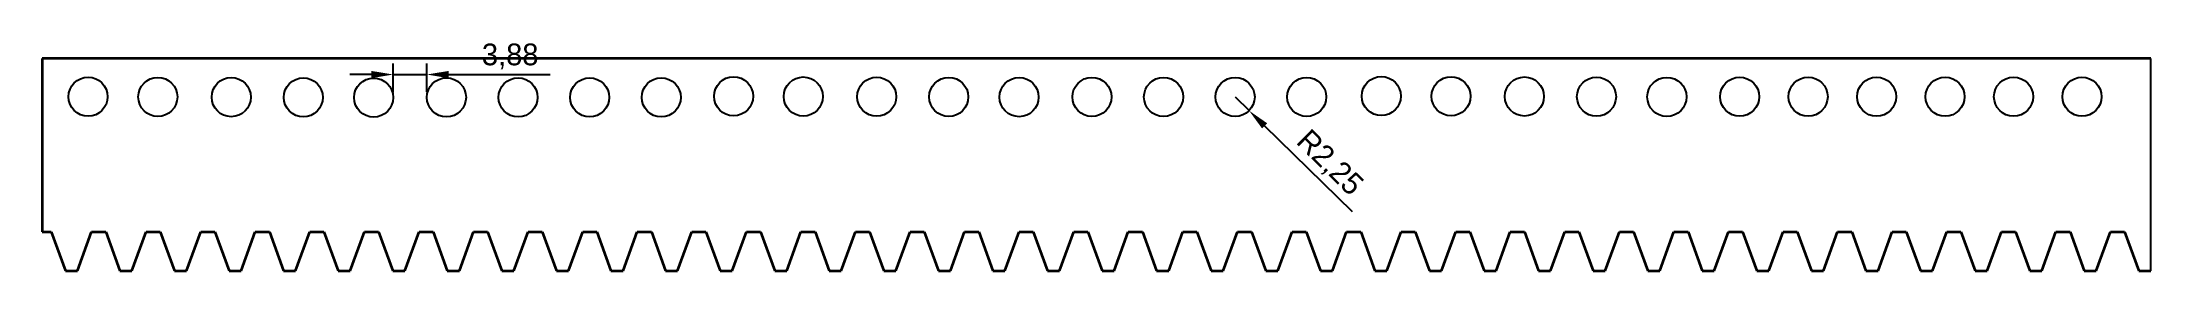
# Model space of a CAD drawing. Header units: millimetres. Extents: x 25 to 268, y 210 to 236.
import ezdxf

# ---------------------------------------------------------------- set-up
doc = ezdxf.new("R2010")
doc.units = ezdxf.units.MM
doc.header["$LTSCALE"] = 0.6
doc.layers.add('PROFILE', color=7, linetype='Continuous', lineweight=35)
doc.dimstyles.new('ISO-25', dxfattribs={"dimtxt": 2.5, "dimasz": 2.5, "dimexe": 1.25, "dimexo": 0.625, "dimtad": 1, "dimtxsty": 'Standard', "dimcen": 2.5, "dimazin": 3, "dimtfac": 1, "dimtmove": 0, "dimatfit": 3})

# ---------------------------------------------------------------- blocks, each defined once
blk = doc.blocks.new('*D16')
at = {"color": 0, "lineweight": -2, "transparency": 16777216}
for p, q in [((65.4, 230.62), (65.4, 233.9)), ((69.28, 230.65), (69.28, 233.9)), ((62.9, 232.65), (60.4, 232.65)), ((65.4, 232.65), (69.28, 232.65)), ((71.78, 232.65), (83.45, 232.65))]:
    blk.add_line(p, q, dxfattribs=at)
at = {"color": 0, "transparency": 16777216}
for points in [[(62.9, 233.06), (62.9, 232.23), (65.4, 232.65)], [(71.78, 233.06), (71.78, 232.23), (69.28, 232.65)]]:
    blk.add_solid(points, dxfattribs=at)
at = {"layer": 'Defpoints', "color": 0, "transparency": 16777216}
for p in [(69.28, 232.65), (65.4, 230), (69.28, 230.02)]:
    blk.add_point(p, dxfattribs=at)
at = {"color": 0, "transparency": 16777216, "insert": (78.87, 234.73), "char_height": 2.5, "attachment_point": 5}
blk.add_mtext('3,88', dxfattribs=at)
blk = doc.blocks.new('*D17')
at = {"color": 0, "lineweight": -2, "transparency": 16777216}
for p, q in [((162.3, 230.07), (163.91, 228.49)), ((175.81, 216.83), (165.7, 226.74))]:
    blk.add_line(p, q, dxfattribs=at)
at = {"color": 0, "transparency": 16777216}
blk.add_solid([(165.99, 227.04), (165.4, 226.45), (163.91, 228.49)], dxfattribs=at)
at = {"layer": 'Defpoints', "color": 0, "transparency": 16777216}
for p in [(162.3, 230.07), (163.91, 228.49)]:
    blk.add_point(p, dxfattribs=at)
at = {"color": 0, "transparency": 16777216, "insert": (173.11, 222.4), "char_height": 2.5, "attachment_point": 5, "rotation": 315.5696}
blk.add_mtext('R2,25', dxfattribs=at)

msp = doc.modelspace()

# ---------------------------------------------------------------- linework, layer by layer
msp.add_line((267.699, 210.062), (267.699, 234.504))
for centre in [(30.287, 230.094), (38.311, 230.07), (46.76, 230.045), (55.054, 230.021), (63.152, 229.997), (71.534, 230.021), (79.774, 230.021), (88.014, 230.021), (96.254, 230.021), (104.577, 230.142), (112.601, 230.118), (121.051, 230.094), (129.344, 230.07), (137.442, 230.046), (145.824, 230.069), (154.064, 230.069), (162.304, 230.069), (170.544, 230.069), (179.13, 230.168), (187.154, 230.145), (195.604, 230.12), (203.897, 230.096), (211.995, 230.072), (220.377, 230.096), (228.257, 230.096), (236.137, 230.096), (244.017, 230.096), (251.897, 230.096), (259.777, 230.096)]:
    msp.add_circle(centre, 2.25)
at = {"layer": 'PROFILE'}
for p, q in [((25.001, 234.504), (25, 214.552)), ((267.699, 234.504), (25.001, 234.504)), ((25, 214.552), (26.032, 214.552)), ((26.032, 214.552), (27.669, 210.062)), ((29.054, 210.062), (30.691, 214.552)), ((30.691, 214.552), (32.312, 214.552)), ((32.312, 214.552), (33.949, 210.062)), ((35.334, 210.062), (36.971, 214.552)), ((36.971, 214.552), (38.592, 214.552)), ((38.592, 214.552), (40.229, 210.062)), ((41.614, 210.062), (43.251, 214.552)), ((43.251, 214.552), (44.872, 214.552)), ((44.872, 214.552), (46.509, 210.062)), ((47.894, 210.062), (49.531, 214.552)), ((49.531, 214.552), (51.152, 214.552)), ((51.152, 214.552), (52.789, 210.062)), ((54.174, 210.062), (55.811, 214.552)), ((55.811, 214.552), (57.432, 214.552)), ((57.432, 214.552), (59.069, 210.062)), ((60.454, 210.062), (62.091, 214.552)), ((62.091, 214.552), (63.712, 214.552)), ((63.712, 214.552), (65.349, 210.062)), ((66.734, 210.062), (68.372, 214.552)), ((68.372, 214.552), (69.993, 214.552)), ((69.993, 214.552), (71.63, 210.062)), ((73.015, 210.062), (74.652, 214.552)), ((74.652, 214.552), (76.273, 214.552)), ((76.273, 214.552), (77.91, 210.062)), ((79.295, 210.062), (80.932, 214.552)), ((80.932, 214.552), (82.553, 214.552)), ((82.553, 214.552), (84.19, 210.062)), ((85.575, 210.062), (87.212, 214.552)), ((87.212, 214.552), (88.833, 214.552)), ((88.833, 214.552), (90.47, 210.062)), ((91.855, 210.062), (93.492, 214.552)), ((93.492, 214.552), (95.113, 214.552)), ((95.113, 214.552), (96.75, 210.062)), ((98.135, 210.062), (99.772, 214.552)), ((99.772, 214.552), (101.393, 214.552)), ((101.393, 214.552), (103.03, 210.062)), ((104.415, 210.062), (106.052, 214.552)), ((106.052, 214.552), (107.673, 214.552)), ((107.673, 214.552), (109.31, 210.062)), ((110.695, 210.062), (112.333, 214.552)), ((112.333, 214.552), (113.954, 214.552)), ((113.954, 214.552), (115.591, 210.062)), ((116.976, 210.062), (118.613, 214.552)), ((118.613, 214.552), (120.234, 214.552)), ((120.234, 214.552), (121.871, 210.062)), ((123.256, 210.062), (124.893, 214.552)), ((124.893, 214.552), (126.514, 214.552)), ((126.514, 214.552), (128.151, 210.062)), ((129.536, 210.062), (131.173, 214.552)), ((131.173, 214.552), (132.794, 214.552)), ((132.794, 214.552), (134.431, 210.062)), ((135.816, 210.062), (137.453, 214.552)), ((137.453, 214.552), (139.074, 214.552)), ((139.074, 214.552), (140.711, 210.062)), ((142.096, 210.062), (143.733, 214.552)), ((143.733, 214.552), (145.354, 214.552)), ((145.354, 214.552), (146.991, 210.062)), ((148.376, 210.062), (150.013, 214.552)), ((150.013, 214.552), (151.634, 214.552)), ((151.634, 214.552), (153.271, 210.062)), ((154.656, 210.062), (156.294, 214.552)), ((156.294, 214.552), (157.915, 214.552)), ((157.915, 214.552), (159.552, 210.062)), ((160.937, 210.062), (162.574, 214.552)), ((162.574, 214.552), (164.195, 214.552)), ((164.195, 214.552), (165.832, 210.062)), ((167.217, 210.062), (168.854, 214.552)), ((168.854, 214.552), (170.475, 214.552)), ((170.475, 214.552), (172.112, 210.062)), ((173.497, 210.062), (175.134, 214.552)), ((175.134, 214.552), (176.755, 214.552)), ((176.755, 214.552), (178.392, 210.062)), ((179.777, 210.062), (181.414, 214.552)), ((181.414, 214.552), (183.035, 214.552)), ((183.035, 214.552), (184.672, 210.062)), ((186.057, 210.062), (187.694, 214.552)), ((187.694, 214.552), (189.315, 214.552)), ((189.315, 214.552), (190.952, 210.062)), ((192.337, 210.062), (193.974, 214.552)), ((193.974, 214.552), (195.595, 214.552)), ((195.595, 214.552), (197.232, 210.062)), ((198.617, 210.062), (200.255, 214.552)), ((200.255, 214.552), (201.876, 214.552)), ((201.876, 214.552), (203.512, 210.062)), ((204.898, 210.062), (206.535, 214.552)), ((206.535, 214.552), (208.156, 214.552)), ((208.156, 214.552), (209.793, 210.062)), ((211.178, 210.062), (212.815, 214.552)), ((212.815, 214.552), (214.436, 214.552)), ((214.436, 214.552), (216.073, 210.062)), ((217.458, 210.062), (219.095, 214.552)), ((219.095, 214.552), (220.716, 214.552)), ((220.716, 214.552), (222.353, 210.062)), ((223.738, 210.062), (225.375, 214.552)), ((225.375, 214.552), (226.996, 214.552)), ((226.996, 214.552), (228.633, 210.062)), ((230.018, 210.062), (231.655, 214.552)), ((231.655, 214.552), (233.276, 214.552)), ((233.276, 214.552), (234.913, 210.062)), ((236.298, 210.062), (237.935, 214.552)), ((237.935, 214.552), (239.556, 214.552)), ((239.556, 214.552), (241.193, 210.062)), ((242.578, 210.062), (244.216, 214.552)), ((244.216, 214.552), (245.837, 214.552)), ((245.837, 214.552), (247.473, 210.062)), ((248.859, 210.062), (250.496, 214.552)), ((250.496, 214.552), (252.117, 214.552)), ((252.117, 214.552), (253.754, 210.062)), ((255.139, 210.062), (256.776, 214.552)), ((256.776, 214.552), (258.397, 214.552)), ((258.397, 214.552), (260.034, 210.062)), ((261.419, 210.062), (263.056, 214.552)), ((263.056, 214.552), (264.677, 214.552)), ((264.677, 214.552), (266.314, 210.062)), ((27.669, 210.062), (29.054, 210.062)), ((33.949, 210.062), (35.334, 210.062)), ((40.229, 210.062), (41.614, 210.062)), ((46.509, 210.062), (47.894, 210.062)), ((52.789, 210.062), (54.174, 210.062)), ((59.069, 210.062), (60.454, 210.062)), ((65.349, 210.062), (66.734, 210.062)), ((71.63, 210.062), (73.015, 210.062)), ((77.91, 210.062), (79.295, 210.062)), ((84.19, 210.062), (85.575, 210.062)), ((90.47, 210.062), (91.855, 210.062)), ((96.75, 210.062), (98.135, 210.062)), ((103.03, 210.062), (104.415, 210.062)), ((109.31, 210.062), (110.695, 210.062)), ((115.591, 210.062), (116.976, 210.062)), ((121.871, 210.062), (123.256, 210.062)), ((128.151, 210.062), (129.536, 210.062)), ((134.431, 210.062), (135.816, 210.062)), ((140.711, 210.062), (142.096, 210.062)), ((146.991, 210.062), (148.376, 210.062)), ((153.271, 210.062), (154.656, 210.062)), ((159.552, 210.062), (160.937, 210.062)), ((165.832, 210.062), (167.217, 210.062)), ((172.112, 210.062), (173.497, 210.062)), ((178.392, 210.062), (179.777, 210.062)), ((184.672, 210.062), (186.057, 210.062)), ((190.952, 210.062), (192.337, 210.062)), ((197.232, 210.062), (198.617, 210.062)), ((203.512, 210.062), (204.898, 210.062)), ((209.793, 210.062), (211.178, 210.062)), ((216.073, 210.062), (217.458, 210.062)), ((222.353, 210.062), (223.738, 210.062)), ((228.633, 210.062), (230.018, 210.062)), ((234.913, 210.062), (236.298, 210.062)), ((241.193, 210.062), (242.578, 210.062)), ((247.473, 210.062), (248.859, 210.062)), ((253.754, 210.062), (255.139, 210.062)), ((260.034, 210.062), (261.419, 210.062)), ((266.314, 210.062), (267.699, 210.062))]:
    msp.add_line(p, q, dxfattribs=at)

# ---------------------------------------------------------------- dimensions: what is measured, and where the dimension line sits
dim = msp.add_linear_dim(base=(69.284, 232.646), p1=(65.402, 229.997), p2=(69.284, 230.021), dimstyle='ISO-25')
dim.commit()
dim.dimension.update_dxf_attribs({"geometry": '*D16', "text_midpoint": (78.867, 234.729)})
dim = msp.add_radius_dim(center=(162.304, 230.069), mpoint=(163.911, 228.494), dimstyle='ISO-25')
dim.commit()
dim.dimension.update_dxf_attribs({"geometry": '*D17', "text_midpoint": (173.106, 222.398)})

doc.saveas('drawing.dxf')
